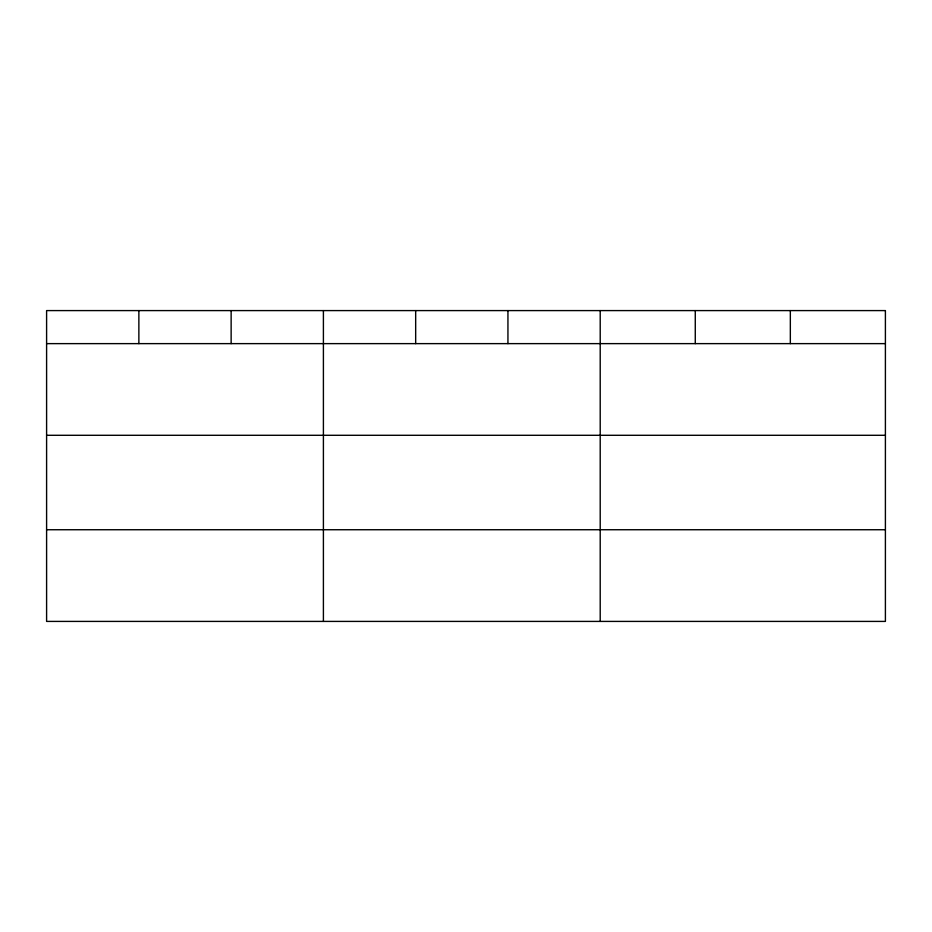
<?xml version="1.0" encoding="UTF-8"?>
<svg xmlns="http://www.w3.org/2000/svg" width="932" height="932" viewBox="0 0 932 932"><rect width="100%" height="100%" fill="white"/><g stroke="black" fill="none" stroke-linecap="round" stroke-linejoin="round"><path stroke-width="1.4" d="M46.6 343.628L885.4 343.628M46.6 435.291L885.4 435.291M46.6 529.737L885.4 529.737M790.336 310.589L790.336 343.628M695.272 310.589L695.272 343.628M600.208 310.589L600.208 621.411M507.94 310.589L507.94 343.628M415.672 310.589L415.672 343.628M323.404 310.589L323.404 621.411M231.136 310.589L231.136 343.628M138.868 310.589L138.868 343.628M885.4 310.589L46.6 310.589L46.6 621.411L885.4 621.411L885.4 310.589"/></g></svg>
